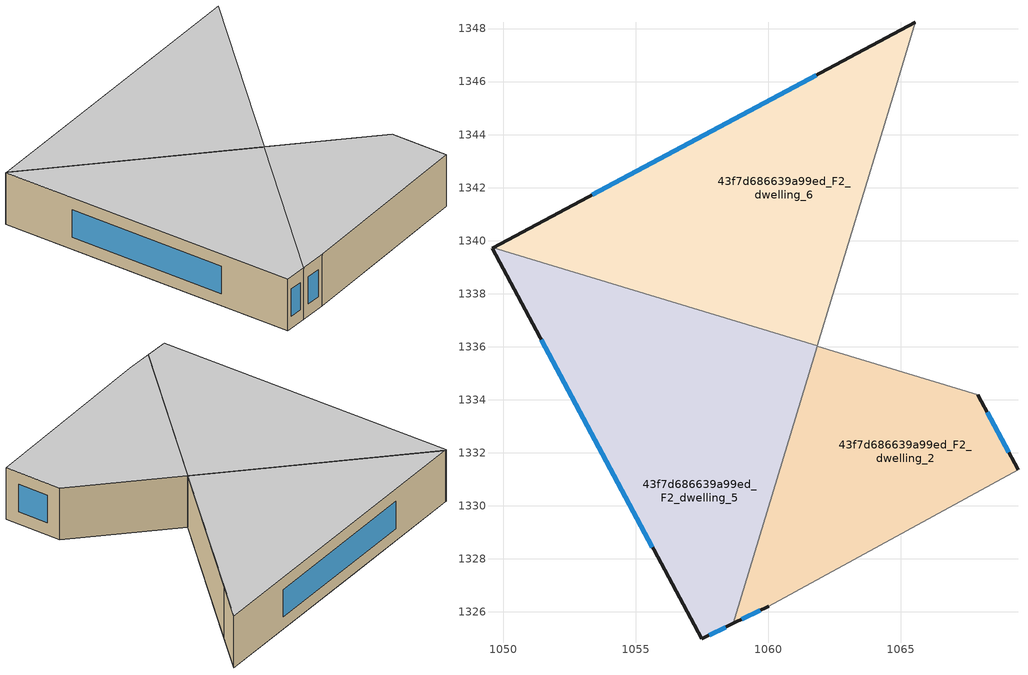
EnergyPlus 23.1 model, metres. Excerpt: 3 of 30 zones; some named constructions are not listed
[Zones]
43f7d686639a99ed_F2_dwelling_2
 floor to 43f7d686639a99ed_F1_dwelling_1 (EU_floor_Construction): 1067.9,1334.19 1069.41,1331.37 1063.41,1328.07 1060.87,1332.81 1061.84,1336.02 z6
 floor to 43f7d686639a99ed_F1_dwelling_0 (EU_floor_Construction): 1060.87,1332.81 1063.41,1328.07 1060.02,1326.21 1058.68,1325.56 z6
 wall outside (EU_wall_Construction): 1069.41,1331.37 1067.9,1334.19 / 1058.68,1325.56 1060.02,1326.21 z6:9
 wall to 43f7d686639a99ed_F2_dwelling_3 (EU_wall_Construction): 1067.9,1334.19 1061.84,1336.02 z6:9
 wall adiabatic (EU_wall_Construction): 1060.02,1326.21 1069.41,1331.37 z6:9
 wall to 43f7d686639a99ed_F2_dwelling_5 (EU_wall_Construction): 1061.84,1336.02 1058.68,1325.56 z6:9
 window (EU_Window_Construction): 1069.06,1332.03 1068.25,1333.52 / 1058.99,1325.71 1059.7,1326.06 z6.7:8.3
 ceiling to 43f7d686639a99ed_F3_dwelling_2 (EU_floor_Construction): 1069.41,1331.37 1067.9,1334.19 1061.84,1336.02 1058.68,1325.56 1060.02,1326.21 z9
43f7d686639a99ed_F2_dwelling_5
 floor to 43f7d686639a99ed_F1_dwelling_0 (EU_floor_Construction): 1059.09,1336.12 1060.87,1332.81 1058.68,1325.56 1057.48,1324.99 1053.2,1332.96 z6
 floor to 43f7d686639a99ed_F1_dwelling_4 (EU_floor_Construction): 1059.99,1336.6 1053.2,1332.96 1049.58,1339.71 1049.63,1339.74 z6
 floor to 43f7d686639a99ed_F1_dwelling_1 (EU_floor_Construction): 1061.85,1336.04 1060.87,1332.81 1059.09,1336.12 1059.99,1336.6 z6
 wall outside (EU_wall_Construction): 1049.63,1339.74 1049.58,1339.71 1057.48,1324.99 1058.68,1325.56 z6:9
 wall to 43f7d686639a99ed_F2_dwelling_6 (EU_wall_Construction): 1061.85,1336.04 1049.63,1339.74 z6:9
 wall to 43f7d686639a99ed_F2_dwelling_3 (EU_wall_Construction): 1061.84,1336.02 1061.85,1336.04 z6:9
 window (EU_Window_Construction): 1057.76,1325.13 1058.4,1325.43 / 1051.43,1336.25 1055.63,1328.45 z6.7:8.3
 ceiling to 43f7d686639a99ed_F3_dwelling_5 (EU_floor_Construction): 1058.68,1325.56 1061.85,1336.04 1049.63,1339.74 1049.58,1339.71 1057.48,1324.99 z9
43f7d686639a99ed_F2_dwelling_6
 floor to 43f7d686639a99ed_F1_dwelling_5 (EU_floor_Construction): 1063.66,1347.23 1064.67,1345.35 1062.42,1337.91 1060.23,1336.73 1056.61,1343.46 z6
 floor to 43f7d686639a99ed_F1_dwelling_6 (EU_floor_Construction): 1065.54,1348.23 1064.67,1345.35 1063.66,1347.23 z6
 floor to 43f7d686639a99ed_F1_dwelling_4 (EU_floor_Construction): 1056.61,1343.46 1060.23,1336.73 1059.99,1336.6 1049.63,1339.74 z6
 floor to 43f7d686639a99ed_F1_dwelling_1 (EU_floor_Construction): 1062.41,1337.9 1061.85,1336.04 1059.99,1336.6 z6
 wall outside (EU_wall_Construction): 1065.54,1348.23 1049.63,1339.74 z6:9
 wall to 43f7d686639a99ed_F2_dwelling_3 (EU_wall_Construction): 1061.85,1336.04 1064.76,1345.65 z6:9
 wall to 43f7d686639a99ed_F2_dwelling_4 (EU_wall_Construction): 1064.76,1345.65 1065.55,1348.23 z6:9
 window (EU_Window_Construction): 1061.81,1346.24 1053.36,1341.73 z6.7:8.3
 ceiling to 43f7d686639a99ed_F3_dwelling_6 (EU_floor_Construction): 1061.85,1336.04 1065.54,1348.23 1049.63,1339.74 z9
[HVACTEMPLATE:THERMOSTAT] Constant Heating Setpoint=20; Constant Cooling Setpoint=50
EU_HeatOnly_43f7d686639a99ed_F0_dwelling_0; EU_HeatOnly_43f7d686639a99ed_F0_dwelling_1; EU_HeatOnly_43f7d686639a99ed_F0_dwelling_2; EU_HeatOnly_43f7d686639a99ed_F0_dwelling_3; EU_HeatOnly_43f7d686639a99ed_F0_dwelling_4; EU_HeatOnly_43f7d686639a99ed_F0_dwelling_5; EU_HeatOnly_43f7d686639a99ed_F0_dwelling_6; EU_HeatOnly_43f7d686639a99ed_F0_dwelling_7; EU_HeatOnly_43f7d686639a99ed_F1_dwelling_0; EU_HeatOnly_43f7d686639a99ed_F1_dwelling_1; EU_HeatOnly_43f7d686639a99ed_F1_dwelling_2; EU_HeatOnly_43f7d686639a99ed_F1_dwelling_3; EU_HeatOnly_43f7d686639a99ed_F1_dwelling_4; EU_HeatOnly_43f7d686639a99ed_F1_dwelling_5; EU_HeatOnly_43f7d686639a99ed_F1_dwelling_6; EU_HeatOnly_43f7d686639a99ed_F1_dwelling_7; EU_HeatOnly_43f7d686639a99ed_F2_dwelling_0; EU_HeatOnly_43f7d686639a99ed_F2_dwelling_1; EU_HeatOnly_43f7d686639a99ed_F2_dwelling_2; EU_HeatOnly_43f7d686639a99ed_F2_dwelling_3; EU_HeatOnly_43f7d686639a99ed_F2_dwelling_4; EU_HeatOnly_43f7d686639a99ed_F2_dwelling_5; EU_HeatOnly_43f7d686639a99ed_F2_dwelling_6; EU_HeatOnly_43f7d686639a99ed_F3_dwelling_0; EU_HeatOnly_43f7d686639a99ed_F3_dwelling_1; EU_HeatOnly_43f7d686639a99ed_F3_dwelling_2; EU_HeatOnly_43f7d686639a99ed_F3_dwelling_3; EU_HeatOnly_43f7d686639a99ed_F3_dwelling_4; EU_HeatOnly_43f7d686639a99ed_F3_dwelling_5; EU_HeatOnly_43f7d686639a99ed_F3_dwelling_6
[SCHEDULE:CONSTANT]
Name | Hourly Value
EU_AlwaysOn | 1
EU_CoolingOff | 0
[SCHEDULE:FILE] Column Number=1; Rows to Skip at Top=0; Number of Hours of Data=8760; Column Separator=Comma; Interpolate to Timestep=No; Minutes per Item=60; Adjust Schedule for Daylight Savings=Yes
Name | File
EU_Step8_GainSchedule_43f7d686639a99ed_F3_dwelling_0_f000 | ../../schedules/43f7d686639a99ed/43f7d686639a99ed_F3_dwelling_0_f000_gain.csv
EU_Step8_GainSchedule_43f7d686639a99ed_F3_dwelling_1_f000 | ../../schedules/43f7d686639a99ed/43f7d686639a99ed_F3_dwelling_1_f000_gain.csv
EU_Step8_GainSchedule_43f7d686639a99ed_F3_dwelling_2_f000 | ../../schedules/43f7d686639a99ed/43f7d686639a99ed_F3_dwelling_2_f000_gain.csv
EU_Step8_GainSchedule_43f7d686639a99ed_F3_dwelling_3_f000 | ../../schedules/43f7d686639a99ed/43f7d686639a99ed_F3_dwelling_3_f000_gain.csv
EU_Step8_GainSchedule_43f7d686639a99ed_F3_dwelling_4_f000 | ../../schedules/43f7d686639a99ed/43f7d686639a99ed_F3_dwelling_4_f000_gain.csv
EU_Step8_GainSchedule_43f7d686639a99ed_F3_dwelling_5_f000 | ../../schedules/43f7d686639a99ed/43f7d686639a99ed_F3_dwelling_5_f000_gain.csv
EU_Step8_GainSchedule_43f7d686639a99ed_F3_dwelling_6_f000 | ../../schedules/43f7d686639a99ed/43f7d686639a99ed_F3_dwelling_6_f000_gain.csv
